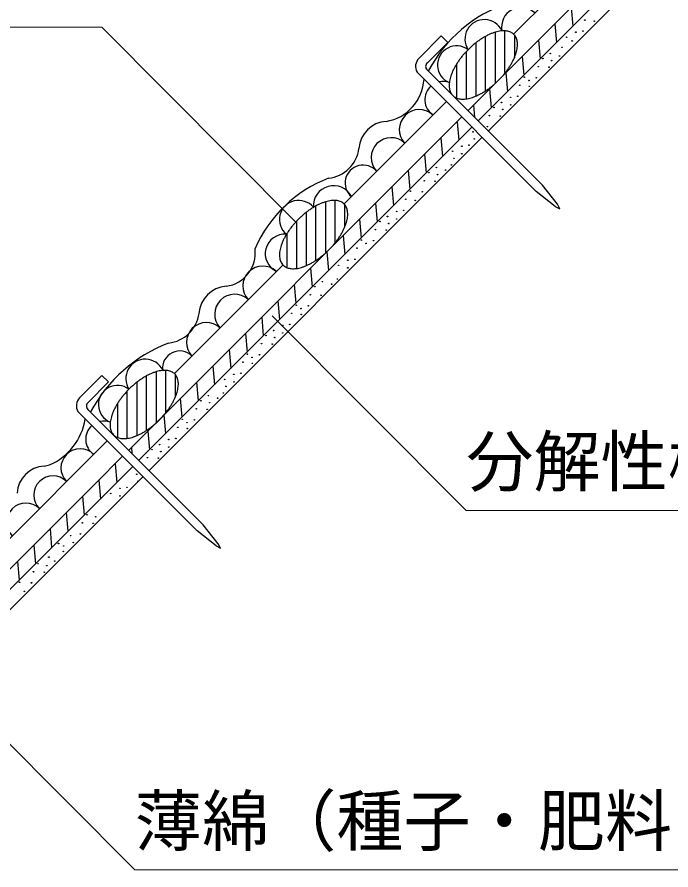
# Model space of a CAD drawing. Units: millimetres, scale not verified. Extents: x 200 to 8200, y 200 to 5838.
# Drawn here: x 1534 to 2215, y 1996 to 2884 of the extents above; entities that cross this region are included whole.
import ezdxf
from ezdxf.enums import TextEntityAlignment as Align

# ---------------------------------------------------------------- set-up
doc = ezdxf.new("R2010")
doc.units = ezdxf.units.MM
doc.header["$LTSCALE"] = 20
doc.layers.add('C-STR', color=3, linetype='Continuous', lineweight=25)
doc.layers.add('C-STR-HTXT', color=1, linetype='Continuous', lineweight=13)
doc.styles.add('ＭＳ ゴシック', font='')
doc.styles.get('ＭＳ ゴシック').set_extended_font_data('MS Gothic')

msp = doc.modelspace()

# ---------------------------------------------------------------- linework, layer by layer
at = {"layer": 'C-STR', "color": 7}
for p, q in [((2051.25, 2866.5), (2164.95, 2980.19)), ((2003.65, 2786.84), (2180.97, 2964.16)), ((2014.25, 2776.23), (2191.58, 2953.55)), ((2024.86, 2765.62), (2202.18, 2942.95)), ((2111.09, 2894.28), (2112.8, 2874.78)), ((2094.12, 2877.31), (2095.83, 2857.81)), ((1952.46, 2841.34), (1975.75, 2864.65)), ((1982.55, 2857.85), (1975.75, 2864.65)), ((1982.55, 2857.85), (1961.3, 2836.59)), ((2077.15, 2860.34), (2078.86, 2840.83)), ((2060.18, 2843.37), (2061.89, 2823.86)), ((1950.6, 2826.91), (2074.89, 2702.7)), ((1961.01, 2829.24), (2081.25, 2709.07)), ((2043.21, 2826.4), (2044.92, 2806.89)), ((2026.24, 2809.43), (2027.95, 2789.92)), ((1882.1, 2697.35), (1981.15, 2796.39)), ((2009.27, 2792.46), (2010.35, 2780.14)), ((1650.09, 2433.28), (1997.18, 2780.37)), ((1992.35, 2774.88), (1994, 2755.98)), ((1660.7, 2422.67), (2007.79, 2769.76)), ((1671.3, 2412.07), (2018.4, 2759.16)), ((1975.33, 2758.52), (1977.03, 2739.01)), ((1958.36, 2741.55), (1960.06, 2722.04)), ((1941.39, 2724.58), (1943.09, 2705.07)), ((1924.42, 2707.61), (1926.12, 2688.1)), ((2094.69, 2687.15), (2074.89, 2702.7)), ((2096.81, 2689.28), (2081.25, 2709.07)), ((1874.48, 2689.72), (1882.1, 2697.35)), ((1907.44, 2690.64), (1909.15, 2671.13)), ((2094.69, 2687.15), (2099.29, 2684.68)), ((2099.29, 2684.68), (2096.81, 2689.28)), ((1890.47, 2673.66), (1892.18, 2654.16)), ((1873.5, 2656.69), (1875.21, 2637.19)), ((1856.53, 2639.72), (1858.24, 2620.22)), ((1697.7, 2512.94), (1810.84, 2626.08)), ((1839.56, 2622.75), (1841.27, 2603.25)), ((1822.59, 2605.78), (1824.3, 2586.28)), ((1805.62, 2588.81), (1807.33, 2569.31)), ((1788.65, 2571.84), (1790.36, 2552.34)), ((1771.68, 2554.87), (1773.39, 2535.36)), ((1754.71, 2537.9), (1756.42, 2518.39)), ((1737.74, 2520.93), (1739.45, 2501.42)), ((1598.91, 2487.79), (1622.2, 2511.09)), ((1628.99, 2504.29), (1622.2, 2511.09)), ((1628.99, 2504.29), (1607.75, 2483.03)), ((1720.77, 2503.96), (1722.48, 2484.45)), ((1703.8, 2486.99), (1705.5, 2467.48)), ((1597.05, 2473.36), (1721.33, 2349.15)), ((1607.45, 2475.69), (1727.69, 2355.51)), ((1686.83, 2470.02), (1688.53, 2450.51)), ((1669.86, 2453.05), (1671.56, 2433.54)), ((1520.92, 2336.16), (1627.59, 2442.83)), ((1652.89, 2436.08), (1653.42, 2429.95)), ((1615.29, 2398.48), (1643.62, 2426.81)), ((1635.92, 2419.11), (1637.62, 2399.6)), ((1625.89, 2387.87), (1654.23, 2416.21)), ((1618.95, 2402.14), (1620.65, 2382.63)), ((1636.5, 2377.26), (1664.84, 2405.6)), ((1296.5, 2079.7), (1615.29, 2398.48)), ((1307.15, 2069.13), (1625.89, 2387.87)), ((1601.97, 2385.17), (1603.68, 2365.66)), ((1317.76, 2058.52), (1636.5, 2377.26)), ((1585, 2368.19), (1586.71, 2348.69)), ((1743.25, 2335.72), (1727.69, 2355.51)), ((1568.03, 2351.22), (1569.74, 2331.72)), ((1741.13, 2333.6), (1721.33, 2349.15)), ((1551.06, 2334.25), (1552.77, 2314.75)), ((1741.13, 2333.6), (1745.73, 2331.12)), ((1745.73, 2331.12), (1743.25, 2335.72)), ((1534.09, 2317.28), (1535.8, 2297.78))]:
    msp.add_line(p, q, dxfattribs=at)
at = {"layer": 'C-STR'}
for p, q in [((2042.02, 2825.71), (2042.02, 2870)), ((2022.02, 2807.46), (2022.02, 2864.26)), ((2032.02, 2868.55), (2032.02, 2815.42)), ((2052.02, 2865.7), (2052.02, 2842.01)), ((2012.02, 2857.65), (2012.02, 2802.06)), ((2002.02, 2799.15), (2002.02, 2848.37)), ((1992.02, 2800.03), (1992.02, 2835.76)), ((1855.12, 2691.89), (1855.12, 2638.76)), ((1865.12, 2649.05), (1865.12, 2693.34)), ((1845.12, 2630.8), (1845.12, 2687.59)), ((1875.12, 2689.04), (1875.12, 2665.35)), ((1835.12, 2680.99), (1835.12, 2625.4)), ((1825.12, 2622.49), (1825.12, 2671.71)), ((1815.12, 2623.36), (1815.12, 2659.1)), ((1678.58, 2514.88), (1678.58, 2461.75)), ((1688.58, 2472.04), (1688.58, 2516.33)), ((1668.58, 2453.79), (1668.58, 2510.59)), ((1698.58, 2512.03), (1698.58, 2488.34)), ((1658.58, 2503.98), (1658.58, 2448.39)), ((1648.58, 2445.48), (1648.58, 2494.7)), ((1638.58, 2446.36), (1638.58, 2482.09)), ((1634.06, 2449.31), (1634.07, 2449.31))]:
    msp.add_line(p, q, dxfattribs=at)
at = {"layer": 'C-STR', "color": 7}
for centre in [(2125.49, 2881.23), (2135.38, 2880.04), (2123.42, 2869.7), (2106.48, 2863.32), (2116.04, 2868.6), (2101.78, 2852.78), (2112.23, 2859.54), (2089.51, 2846.35), (2099.08, 2843.75), (2081.66, 2841.07), (2090.81, 2839.05), (2076.93, 2832.67), (2088.18, 2832.14), (2062.33, 2821.75), (2067.15, 2818.28), (2074.86, 2821.14), (2057.61, 2813.35), (2067.49, 2812.16), (2048.16, 2800.72), (2055.54, 2801.82), (2030.74, 2790.16), (2038.59, 2795.44), (2048.17, 2792.84), (2026.02, 2781.76), (2037.27, 2781.23), (2039.9, 2788.13), (2008.97, 2764.76), (2023.95, 2770.23), (2010.28, 2757.46), (1997.25, 2749.81), (2004.62, 2750.9), (1987.68, 2744.53), (1988.99, 2737.22), (1997.26, 2741.92), (1970.71, 2727.56), (1986.36, 2730.32), (1962.86, 2722.28), (1972.02, 2720.25), (1980.29, 2724.95), (1958.14, 2713.88), (1969.39, 2713.35), (1943.54, 2702.96), (1956.07, 2702.35), (1938.81, 2694.55), (1948.7, 2693.37), (1936.74, 2683.02), (1919.8, 2676.64), (1929.37, 2681.93), (1929.37, 2674.04), (1911.95, 2671.37), (1921.11, 2669.34), (1907.23, 2662.97), (1918.48, 2662.44), (1892.63, 2652.04), (1897.45, 2648.58), (1905.16, 2651.44), (1887.9, 2643.64), (1878.46, 2631.01), (1885.83, 2632.11), (1868.89, 2625.73), (1878.46, 2623.13), (1867.57, 2611.53), (1844.07, 2603.49), (1851.92, 2608.76), (1861.49, 2606.16), (1839.35, 2595.09), (1850.6, 2594.56), (1824.74, 2584.16), (1829.57, 2580.7), (1837.27, 2583.55), (1820.02, 2575.76), (1829.91, 2574.57), (1810.57, 2563.13), (1817.95, 2564.23), (1793.16, 2552.57), (1801.01, 2557.85), (1802.31, 2550.55), (1810.58, 2555.25), (1788.43, 2544.17), (1799.68, 2543.64), (1773.83, 2533.25), (1786.36, 2532.64), (1769.11, 2524.85), (1778.65, 2529.78), (1778.99, 2523.66), (1750.09, 2506.94), (1759.66, 2512.22), (1767.04, 2513.32), (1751.4, 2499.63), (1759.67, 2504.34), (1733.12, 2489.97), (1742.7, 2487.37), (1748.77, 2492.73), (1725.27, 2484.69), (1734.43, 2482.66), (1720.55, 2476.29), (1731.8, 2475.76), (1705.95, 2465.37), (1710.77, 2461.9), (1718.48, 2464.76), (1701.23, 2456.97), (1711.11, 2455.78), (1691.78, 2444.34), (1699.15, 2445.43), (1682.21, 2439.06), (1691.79, 2436.45), (1669.64, 2425.38), (1674.36, 2433.78), (1683.52, 2431.75), (1680.89, 2424.85), (1658.45, 2408.17), (1659.76, 2400.87), (1640.87, 2393.43), (1648.24, 2394.52), (1631.3, 2388.14), (1640.87, 2385.54), (1606.48, 2365.9), (1615.64, 2363.87), (1601.76, 2357.5), (1613.01, 2356.97), (1599.69, 2345.97), (1589.47, 2344.14), (1592.32, 2336.99), (1576.85, 2336), (1581.95, 2327.79), (1582.24, 2333.37), (1566.78, 2321.78), (1555.57, 2314.99), (1564.73, 2312.96), (1572.99, 2317.66), (1550.85, 2306.59), (1562.1, 2306.06), (1536.24, 2295.66), (1548.77, 2295.05), (1541.41, 2286.07)]:
    msp.add_circle(centre, 0.3, dxfattribs=at)
at = {"layer": 'C-STR', "color": 1}
for centre, radius, start, end in [((2091.09, 2760.5), 145.5, 108.46015, 152.07763), ((1910.77, 2822.23), 47.16, 279.2044, 356.87882), ((1920.38, 2745.34), 30.42, 93.88791, 176.11209), ((1854.6, 2752.13), 35.75, 275.92465, 352.39909), ((1908.24, 2587.85), 138.07, 111.20863, 156.39892), ((1746.9, 2638.73), 35.09, 277.70765, 7.21258), ((1753.67, 2573.61), 30.42, 93.88791, 176.11209), ((1687.89, 2580.4), 35.75, 275.92465, 352.39909), ((1747.51, 2399.65), 155.59, 111.06706, 151.82433), ((1542.68, 2475.68), 62.89, 293.30163, 350.81476), ((1564.03, 2386.36), 30.42, 93.88791, 176.11209), ((1557.24, 2452.14), 35.75, 277.60091, 286.78977)]:
    msp.add_arc(centre, radius, start, end, dxfattribs=at)
at = {"layer": 'C-STR', "color": 7}
for centre, radius, start, end in [((2059.11, 2873.75), 20.53, 46.21896, 190.07138), ((2020.76, 2861.41), 20.28, 25.66048, 213.02542), ((1991.82, 2834.43), 19.91, 53.14475, 246.94465), ((1961.14, 2832.89), 12.12, 135.76262, 209.53793), ((1964.54, 2832.78), 5, 130.3409, 225.01704), ((1977.58, 2798.28), 18.96, 70.11725, 101.94908), ((1977.58, 2798.28), 18.96, 131.43563, 236.21914), ((1952.9, 2767.27), 20.79, 47.14094, 222.85906), ((1923.52, 2737.89), 20.79, 47.14094, 222.85906), ((1894.21, 2711.52), 18.64, 41.01936, 229.4851), ((1863.63, 2687.56), 21.18, 28.13475, 183.54845), ((1827.15, 2673.41), 20, 39.93312, 230.18666), ((1812.68, 2637.81), 20.33, 85.38159, 244.61841), ((1789.83, 2604.2), 20.79, 47.14094, 222.85906), ((1760.44, 2574.82), 20.79, 47.14094, 222.85906), ((1731.06, 2545.44), 20.79, 47.14094, 222.85906), ((1703.22, 2518.65), 17.89, 44.57467, 186.91104), ((1667.32, 2507.74), 20.28, 25.66048, 213.02542), ((1638.38, 2480.76), 19.91, 53.14475, 246.94465), ((1607.59, 2479.33), 12.12, 135.76262, 209.53793), ((1610.98, 2479.22), 5, 130.3409, 225.01704), ((1624.15, 2444.61), 18.96, 70.11725, 101.96674), ((1624.15, 2444.61), 18.96, 131.05284, 236.21914), ((1599.46, 2414.7), 20, 45, 225), ((1571.18, 2386.42), 20, 45, 225), ((1542.89, 2358.13), 20, 45, 225)]:
    msp.add_arc(centre, radius, start, end, dxfattribs=at)
at = {"layer": 'C-STR'}
for centre, radius, start, end in [((2042.23, 2836.1), 34.01, 99.50753, 104.31492), ((2041.31, 2841.81), 28.22, 94.15104, 99.59628), ((2040.99, 2846.78), 23.24, 88.05461, 94.25439), ((2041.17, 2850.9), 19.12, 81.10924, 88.1693), ((2041.7, 2854.08), 15.9, 73.24439, 81.22647), ((2058.35, 2798.57), 75.07, 121.88551, 124.71265), ((2055.03, 2803.98), 68.73, 118.91052, 121.91062), ((2051.71, 2810.05), 61.81, 115.72066, 118.94233), ((2048.62, 2816.56), 54.6, 112.25955, 115.76048), ((2045.93, 2823.24), 47.4, 108.45979, 112.30897), ((2043.77, 2829.84), 40.46, 104.24083, 108.52062), ((2042.4, 2856.32), 13.55, 64.47579, 73.34819), ((2043.07, 2857.68), 12.04, 54.95796, 64.54493), ((2043.48, 2858.26), 11.33, 45.00711, 54.97393), ((2043.43, 2858.22), 11.39, 35.05423, 44.96474), ((2042.73, 2857.75), 12.24, 25.53163, 34.96548), ((2041.23, 2857.06), 13.88, 16.75802, 25.418), ((2038.83, 2856.38), 16.37, 8.8896, 16.63954), ((2067.2, 2786.93), 89.71, 132.49657, 135.00223), ((2066.09, 2788.15), 88.06, 129.96482, 132.50292), ((2064.11, 2790.53), 84.96, 127.37441, 129.97507), ((2061.46, 2794.04), 80.57, 124.69321, 127.38897), ((2026.13, 2856.2), 29.14, 350.48889, 355.76379), ((2035.5, 2855.89), 19.75, 1.94236, 8.7791), ((2031.23, 2855.79), 24.01, 355.84531, 1.84569), ((2064.06, 2789.62), 85.58, 140.03422, 142.6163), ((2066.25, 2787.78), 88.44, 137.50251, 140.02975), ((2067.28, 2786.83), 89.84, 134.99955, 137.50164), ((2007.34, 2861.12), 48.59, 337.73815, 341.49309), ((2013.97, 2858.87), 41.59, 341.53747, 345.70109), ((2020.31, 2857.22), 35.04, 345.75597, 350.42158), ((2051.1, 2798.53), 69.83, 148.11312, 151.06574), ((2056.37, 2795.23), 76.05, 145.3056, 148.09624), ((2060.74, 2792.18), 81.38, 142.62454, 145.29328), ((1988.24, 2870.36), 69.83, 328.11312, 331.06574), ((1994.22, 2867.03), 62.99, 331.08787, 334.24914), ((2000.67, 2863.89), 55.81, 334.27742, 337.70255), ((2031.99, 2807.78), 48.59, 157.73815, 161.49309), ((2038.67, 2805.01), 55.81, 154.27742, 157.70255), ((2045.12, 2801.86), 62.99, 151.08787, 154.24914), ((1975.28, 2879.27), 85.58, 320.03422, 322.6163), ((1978.6, 2876.72), 81.38, 322.62454, 325.29328), ((1982.97, 2873.67), 76.05, 325.3056, 328.09624), ((2013.21, 2812.69), 29.14, 170.48889, 175.76379), ((2019.03, 2811.68), 35.04, 165.75597, 170.42158), ((2025.36, 2810.03), 41.59, 161.53747, 165.70109), ((1972.14, 2881.97), 89.71, 312.49657, 315.00223), ((1972.05, 2882.07), 89.84, 314.99955, 317.50164), ((1973.09, 2881.12), 88.44, 317.50251, 320.02975), ((2008.11, 2813.11), 24.01, 175.84531, 181.84569), ((2003.84, 2813), 19.75, 181.94236, 188.7791), ((2000.5, 2812.52), 16.37, 188.8896, 196.63954), ((1998.11, 2811.83), 13.88, 196.75802, 205.418), ((1980.99, 2870.33), 75.07, 301.88551, 304.71265), ((1977.88, 2874.86), 80.57, 304.69321, 307.38897), ((1975.23, 2878.36), 84.96, 307.37441, 309.97507), ((1973.25, 2880.75), 88.06, 309.96482, 312.50292), ((1996.61, 2811.15), 12.24, 205.53163, 214.96548), ((1995.91, 2810.68), 11.39, 215.05423, 224.96474), ((1995.86, 2810.64), 11.33, 225.00711, 234.97393), ((1996.27, 2811.22), 12.04, 234.95796, 244.54493), ((1996.93, 2812.58), 13.55, 244.47579, 253.34819), ((1997.63, 2814.82), 15.9, 253.24439, 261.22647), ((1998.17, 2818), 19.12, 261.10924, 268.1693), ((1998.34, 2822.11), 23.24, 268.05461, 274.25439), ((1998.02, 2827.09), 28.22, 274.15104, 279.59628), ((1997.11, 2832.8), 34.01, 279.50753, 284.31492), ((1995.57, 2839.06), 40.46, 284.24083, 288.52062), ((1993.41, 2845.66), 47.4, 288.45979, 292.30897), ((1990.72, 2852.34), 54.6, 292.25955, 295.76048), ((1987.63, 2858.85), 61.81, 295.72066, 298.94233), ((1984.31, 2864.92), 68.73, 298.91052, 301.91062), ((1866.88, 2653.18), 40.46, 104.24083, 108.52062), ((1865.33, 2659.44), 34.01, 99.50753, 104.31492), ((1864.42, 2665.15), 28.22, 94.15104, 99.59628), ((1864.1, 2670.12), 23.24, 88.05461, 94.25439), ((1864.28, 2674.24), 19.12, 81.10924, 88.1693), ((1864.81, 2677.42), 15.9, 73.24439, 81.22647), ((1865.51, 2679.66), 13.55, 64.47579, 73.34819), ((1866.18, 2681.01), 12.04, 54.95796, 64.54493), ((1884.57, 2617.38), 80.57, 124.69321, 127.38897), ((1881.46, 2621.91), 75.07, 121.88551, 124.71265), ((1878.13, 2627.31), 68.73, 118.91052, 121.91062), ((1874.82, 2633.39), 61.81, 115.72066, 118.94233), ((1871.73, 2639.89), 54.6, 112.25955, 115.76048), ((1869.04, 2646.58), 47.4, 108.45979, 112.30897), ((1866.59, 2681.59), 11.33, 45.00711, 54.97393), ((1866.53, 2681.56), 11.39, 35.05423, 44.96474), ((1865.83, 2681.09), 12.24, 25.53163, 34.96548), ((1864.34, 2680.4), 13.88, 16.75802, 25.418), ((1861.94, 2679.72), 16.37, 8.8896, 16.63954), ((1890.3, 2610.26), 89.71, 132.49657, 135.00223), ((1889.2, 2611.49), 88.06, 129.96482, 132.50292), ((1887.22, 2613.87), 84.96, 127.37441, 129.97507), ((1843.42, 2680.56), 35.04, 345.75597, 350.42158), ((1849.23, 2679.54), 29.14, 350.48889, 355.76379), ((1858.6, 2679.23), 19.75, 1.94236, 8.7791), ((1854.34, 2679.13), 24.01, 355.84531, 1.84569), ((1887.17, 2612.96), 85.58, 140.03422, 142.6163), ((1889.36, 2611.12), 88.44, 137.50251, 140.02975), ((1890.39, 2610.17), 89.84, 134.99955, 137.50164), ((1823.78, 2687.23), 55.81, 334.27742, 337.70255), ((1830.45, 2684.46), 48.59, 337.73815, 341.49309), ((1837.08, 2682.21), 41.59, 341.53747, 345.70109), ((1874.2, 2621.87), 69.83, 148.11312, 151.06574), ((1879.47, 2618.57), 76.05, 145.3056, 148.09624), ((1883.85, 2615.52), 81.38, 142.62454, 145.29328), ((1806.08, 2697.01), 76.05, 325.3056, 328.09624), ((1811.35, 2693.7), 69.83, 328.11312, 331.06574), ((1817.33, 2690.37), 62.99, 331.08787, 334.24914), ((1855.1, 2631.11), 48.59, 157.73815, 161.49309), ((1861.77, 2628.35), 55.81, 154.27742, 157.70255), ((1868.23, 2625.2), 62.99, 151.08787, 154.24914), ((1796.19, 2704.46), 88.44, 317.50251, 320.02975), ((1798.38, 2702.61), 85.58, 320.03422, 322.6163), ((1801.71, 2700.06), 81.38, 322.62454, 325.29328), ((1836.32, 2636.03), 29.14, 170.48889, 175.76379), ((1842.14, 2635.02), 35.04, 165.75597, 170.42158), ((1848.47, 2633.37), 41.59, 161.53747, 165.70109), ((1796.36, 2704.09), 88.06, 309.96482, 312.50292), ((1795.25, 2705.31), 89.71, 312.49657, 315.00223), ((1795.16, 2705.4), 89.84, 314.99955, 317.50164), ((1831.21, 2636.45), 24.01, 175.84531, 181.84569), ((1826.95, 2636.34), 19.75, 181.94236, 188.7791), ((1823.61, 2635.86), 16.37, 188.8896, 196.63954), ((1821.22, 2635.17), 13.88, 196.75802, 205.418), ((1807.42, 2688.26), 68.73, 298.91052, 301.91062), ((1804.09, 2693.66), 75.07, 301.88551, 304.71265), ((1800.99, 2698.2), 80.57, 304.69321, 307.38897), ((1798.33, 2701.7), 84.96, 307.37441, 309.97507), ((1819.72, 2634.49), 12.24, 205.53163, 214.96548), ((1819.02, 2634.02), 11.39, 215.05423, 224.96474), ((1818.97, 2633.98), 11.33, 225.00711, 234.97393), ((1819.38, 2634.56), 12.04, 234.95796, 244.54493), ((1820.04, 2635.92), 13.55, 244.47579, 253.34819), ((1820.74, 2638.16), 15.9, 253.24439, 261.22647), ((1821.27, 2641.34), 19.12, 261.10924, 268.1693), ((1821.45, 2645.45), 23.24, 268.05461, 274.25439), ((1821.13, 2650.43), 28.22, 274.15104, 279.59628), ((1820.22, 2656.14), 34.01, 279.50753, 284.31492), ((1818.68, 2662.4), 40.46, 284.24083, 288.52062), ((1816.52, 2669), 47.4, 288.45979, 292.30897), ((1813.83, 2675.68), 54.6, 292.25955, 295.76048), ((1810.74, 2682.19), 61.81, 295.72066, 298.94233), ((1692.49, 2469.57), 47.4, 108.45979, 112.30897), ((1690.33, 2476.17), 40.46, 104.24083, 108.52062), ((1688.79, 2482.43), 34.01, 99.50753, 104.31492), ((1687.88, 2488.14), 28.22, 94.15104, 99.59628), ((1687.56, 2493.12), 23.24, 88.05461, 94.25439), ((1687.74, 2497.23), 19.12, 81.10924, 88.1693), ((1688.27, 2500.41), 15.9, 73.24439, 81.22647), ((1688.97, 2502.65), 13.55, 64.47579, 73.34819), ((1689.63, 2504.01), 12.04, 54.95796, 64.54493), ((1708.02, 2440.37), 80.57, 124.69321, 127.38897), ((1704.91, 2444.9), 75.07, 121.88551, 124.71265), ((1701.59, 2450.31), 68.73, 118.91052, 121.91062), ((1698.27, 2456.38), 61.81, 115.72066, 118.94233), ((1695.18, 2462.89), 54.6, 112.25955, 115.76048), ((1690.04, 2504.59), 11.33, 45.00711, 54.97393), ((1689.99, 2504.55), 11.39, 35.05423, 44.96474), ((1689.29, 2504.08), 12.24, 25.53163, 34.96548), ((1687.79, 2503.39), 13.88, 16.75802, 25.418), ((1685.4, 2502.71), 16.37, 8.8896, 16.63954), ((1682.06, 2502.22), 19.75, 1.94236, 8.7791), ((1713.85, 2433.16), 89.84, 134.99955, 137.50164), ((1713.76, 2433.26), 89.71, 132.49657, 135.00223), ((1712.65, 2434.48), 88.06, 129.96482, 132.50292), ((1710.67, 2436.86), 84.96, 127.37441, 129.97507), ((1666.87, 2503.55), 35.04, 345.75597, 350.42158), ((1672.69, 2502.53), 29.14, 350.48889, 355.76379), ((1677.8, 2502.12), 24.01, 355.84531, 1.84569), ((1707.3, 2438.51), 81.38, 142.62454, 145.29328), ((1710.62, 2435.96), 85.58, 140.03422, 142.6163), ((1712.82, 2434.11), 88.44, 137.50251, 140.02975), ((1647.23, 2510.22), 55.81, 334.27742, 337.70255), ((1653.91, 2507.45), 48.59, 337.73815, 341.49309), ((1660.54, 2505.2), 41.59, 341.53747, 345.70109), ((1691.68, 2448.2), 62.99, 151.08787, 154.24914), ((1697.66, 2444.86), 69.83, 148.11312, 151.06574), ((1702.93, 2441.56), 76.05, 145.3056, 148.09624), ((1629.53, 2520), 76.05, 325.3056, 328.09624), ((1634.81, 2516.7), 69.83, 328.11312, 331.06574), ((1640.78, 2513.36), 62.99, 331.08787, 334.24914), ((1678.56, 2454.11), 48.59, 157.73815, 161.49309), ((1685.23, 2451.34), 55.81, 154.27742, 157.70255), ((1619.65, 2527.45), 88.44, 317.50251, 320.02975), ((1621.84, 2525.6), 85.58, 320.03422, 322.6163), ((1625.16, 2523.05), 81.38, 322.62454, 325.29328), ((1654.67, 2459.44), 24.01, 175.84531, 181.84569), ((1659.78, 2459.03), 29.14, 170.48889, 175.76379), ((1665.59, 2458.01), 35.04, 165.75597, 170.42158), ((1671.93, 2456.36), 41.59, 161.53747, 165.70109), ((1619.81, 2527.08), 88.06, 309.96482, 312.50292), ((1618.7, 2528.3), 89.71, 312.49657, 315.00223), ((1618.62, 2528.4), 89.84, 314.99955, 317.50164), ((1650.4, 2459.33), 19.75, 181.94236, 188.7791), ((1647.07, 2458.85), 16.37, 188.8896, 196.63954), ((1644.67, 2458.16), 13.88, 196.75802, 205.418), ((1643.17, 2457.48), 12.24, 205.53163, 214.96548), ((1630.87, 2511.25), 68.73, 298.91052, 301.91062), ((1627.55, 2516.66), 75.07, 301.88551, 304.71265), ((1624.44, 2521.19), 80.57, 304.69321, 307.38897), ((1621.79, 2524.7), 84.96, 307.37441, 309.97507), ((1642.47, 2457.01), 11.39, 215.05423, 224.96474), ((1642.42, 2456.97), 11.33, 225.00711, 234.97393), ((1642.83, 2457.55), 12.04, 234.95796, 244.54493), ((1643.5, 2458.91), 13.55, 244.47579, 253.34819), ((1644.2, 2461.15), 15.9, 253.24439, 261.22647), ((1644.73, 2464.33), 19.12, 261.10924, 268.1693), ((1644.91, 2468.44), 23.24, 268.05461, 274.25439), ((1644.59, 2473.42), 28.22, 274.15104, 279.59628), ((1643.67, 2479.13), 34.01, 279.50753, 284.31492), ((1642.13, 2485.39), 40.46, 284.24083, 288.52062), ((1639.97, 2491.99), 47.4, 288.45979, 292.30897), ((1637.28, 2498.67), 54.6, 292.25955, 295.76048), ((1634.19, 2505.18), 61.81, 295.72066, 298.94233)]:
    msp.add_arc(centre, radius, start, end, dxfattribs=at)
at = {"layer": 'C-STR-HTXT'}
for p, q in [((1271.92, 2873.75), (1621.92, 2873.75)), ((1621.92, 2873.75), (1824.15, 2670.86)), ((1799.59, 2573.2), (2001.83, 2370.31)), ((2001.83, 2370.31), (2561.83, 2370.31)), ((1454.2, 2198.87), (1656.43, 1995.98)), ((1656.43, 1995.98), (2776.43, 1995.98))]:
    msp.add_line(p, q, dxfattribs=at)

# ---------------------------------------------------------------- texts
at = {"layer": 'C-STR-HTXT', "color": 7, "style": 'ＭＳ ゴシック'}
for s, p in [('分解性樹脂ネット', (2001.83, 2380.31)), ('薄綿（種子・肥料・土壌改良資材）', (1656.43, 2005.98))]:
    msp.add_text(s, height=51.32, dxfattribs=at).set_placement(p, align=Align.BOTTOM_LEFT)

doc.saveas('drawing.dxf')
